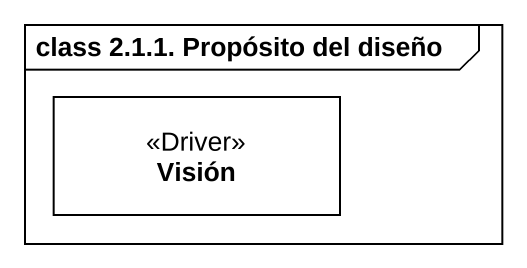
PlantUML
@startuml
mainframe class 2.1.1. Propósito del diseño
hide circle
hide empty members
class Visión <<Driver>>
@enduml
